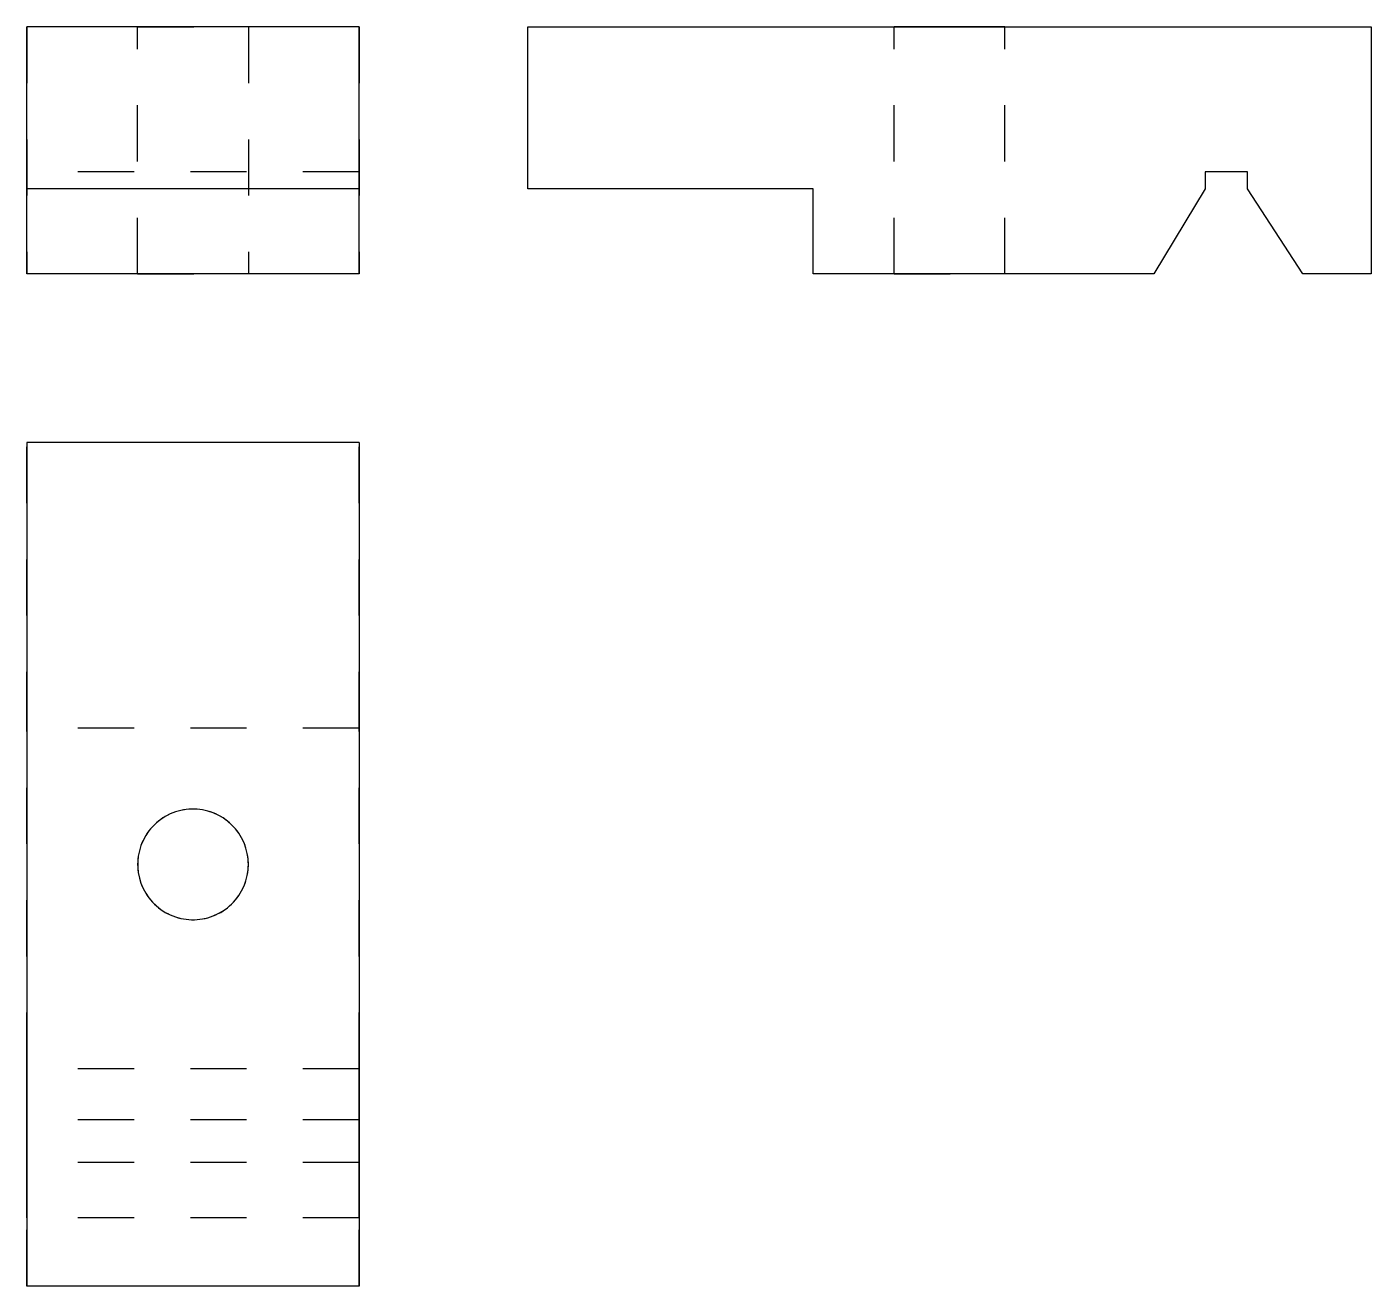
# Model space of a CAD drawing. Extents: x 0 to 2.39, y 0 to 2.24.
import ezdxf

# ---------------------------------------------------------------- set-up
doc = ezdxf.new("R2010")
doc.units = 0
doc.linetypes.add('HIDDEN', pattern=[0.075, 0.050025, -0.024975])
for name, color, linetype in [('FRONT', 7, 'CONTINUOUS'), ('FRONT_HID', 7, 'HIDDEN'), ('LEFT', 7, 'CONTINUOUS'), ('LEFT_HID', 7, 'HIDDEN'), ('TOP', 7, 'CONTINUOUS'), ('TOP_HID', 7, 'HIDDEN')]:
    doc.layers.add(name, color=color, linetype=linetype)

msp = doc.modelspace()

# ---------------------------------------------------------------- linework, layer by layer
at = {"layer": 'FRONT'}
for p, q in [((0, 1.951515), (0, 2.239394)), ((0.590909, 2.239394), (0, 2.239394)), ((0.590909, 1.951515), (0.590909, 2.239394)), ((0, 1.8), (0, 1.951515)), ((0.590909, 1.951515), (0, 1.951515)), ((0.590909, 1.8), (0.590909, 1.951515)), ((0.590909, 1.8), (0, 1.8))]:
    msp.add_line(p, q, dxfattribs=at)
at = {"layer": 'FRONT_HID', "linetype": 'HIDDEN'}
for p, q in [((0, 2.239394), (0, 1.8)), ((0.19697, 2.239394), (0, 2.239394)), ((0.19697, 2.239394), (0.393939, 2.239394)), ((0.393939, 2.239394), (0.19697, 2.239394)), ((0.19697, 1.8), (0.19697, 2.239394)), ((0.590909, 2.239394), (0.393939, 2.239394)), ((0.393939, 2.239394), (0.393939, 1.8)), ((0.590909, 2.239394), (0.590909, 1.8)), ((0, 1.951515), (0, 1.981818)), ((0, 1.981818), (0, 1.951515)), ((0.590909, 1.981818), (0, 1.981818)), ((0.590909, 1.981818), (0, 1.981818)), ((0.590909, 1.951515), (0.590909, 1.981818)), ((0.590909, 1.981818), (0.590909, 1.951515)), ((0.393939, 1.8), (0.19697, 1.8)), ((0.19697, 1.8), (0.393939, 1.8))]:
    msp.add_line(p, q, dxfattribs=at)
at = {"layer": 'LEFT'}
for p, q in [((0.890909, 1.951515), (0.890909, 2.239394)), ((0.890909, 2.239394), (1.640909, 2.239394)), ((1.640909, 2.239394), (2.390909, 2.239394)), ((2.390909, 2.239394), (2.390909, 1.8)), ((2.171212, 1.981818), (2.095455, 1.981818)), ((2.095455, 1.981818), (2.095455, 1.951515)), ((2.171212, 1.951515), (2.171212, 1.981818)), ((1.398485, 1.951515), (0.890909, 1.951515)), ((1.398485, 1.8), (1.398485, 1.951515)), ((2.095455, 1.951515), (2.004545, 1.8)), ((2.269697, 1.8), (2.171212, 1.951515)), ((2.004545, 1.8), (1.398485, 1.8)), ((2.390909, 1.8), (2.269697, 1.8))]:
    msp.add_line(p, q, dxfattribs=at)
at = {"layer": 'LEFT_HID', "linetype": 'HIDDEN'}
for p, q in [((1.640909, 2.239394), (1.542424, 2.239394)), ((1.542424, 2.239394), (1.640909, 2.239394)), ((1.542424, 1.8), (1.542424, 2.239394)), ((1.640909, 2.239394), (1.739394, 2.239394)), ((1.739394, 2.239394), (1.640909, 2.239394)), ((1.739394, 1.8), (1.739394, 2.239394)), ((1.640909, 1.8), (1.542424, 1.8)), ((1.542424, 1.8), (1.739394, 1.8)), ((1.739394, 1.8), (1.640909, 1.8))]:
    msp.add_line(p, q, dxfattribs=at)
at = {"layer": 'TOP'}
for p, q in [((0, 1.5), (0, 0.75)), ((0.590909, 1.5), (0, 1.5)), ((0.590909, 1.5), (0.590909, 0.75)), ((0.250525, 0.837639), (0.246212, 0.83529)), ((0.254949, 0.83977), (0.250525, 0.837639)), ((0.259474, 0.841677), (0.254949, 0.83977)), ((0.264088, 0.843356), (0.259474, 0.841677)), ((0.268781, 0.844804), (0.264088, 0.843356)), ((0.27354, 0.846016), (0.268781, 0.844804)), ((0.278353, 0.846989), (0.27354, 0.846016)), ((0.283209, 0.847721), (0.278353, 0.846989)), ((0.288095, 0.848209), (0.283209, 0.847721)), ((0.292999, 0.848454), (0.288095, 0.848209)), ((0.29791, 0.848454), (0.292999, 0.848454)), ((0.302814, 0.848209), (0.29791, 0.848454)), ((0.307701, 0.847721), (0.302814, 0.848209)), ((0.312556, 0.846989), (0.307701, 0.847721)), ((0.317369, 0.846016), (0.312556, 0.846989)), ((0.322128, 0.844804), (0.317369, 0.846016)), ((0.326821, 0.843356), (0.322128, 0.844804)), ((0.331435, 0.841677), (0.326821, 0.843356)), ((0.33596, 0.83977), (0.331435, 0.841677)), ((0.340384, 0.837639), (0.33596, 0.83977)), ((0.344697, 0.83529), (0.340384, 0.837639)), ((0.220011, 0.813305), (0.216949, 0.809466)), ((0.22326, 0.816987), (0.220011, 0.813305)), ((0.226689, 0.820502), (0.22326, 0.816987)), ((0.230289, 0.823842), (0.226689, 0.820502)), ((0.23405, 0.826999), (0.230289, 0.823842)), ((0.237965, 0.829964), (0.23405, 0.826999)), ((0.242022, 0.83273), (0.237965, 0.829964)), ((0.246212, 0.83529), (0.242022, 0.83273)), ((0.348887, 0.83273), (0.344697, 0.83529)), ((0.352944, 0.829964), (0.348887, 0.83273)), ((0.356859, 0.826999), (0.352944, 0.829964)), ((0.360621, 0.823842), (0.356859, 0.826999)), ((0.36422, 0.820502), (0.360621, 0.823842)), ((0.367649, 0.816987), (0.36422, 0.820502)), ((0.370898, 0.813305), (0.367649, 0.816987)), ((0.37396, 0.809466), (0.370898, 0.813305)), ((0.206723, 0.792731), (0.204703, 0.788255)), ((0.208963, 0.797101), (0.206723, 0.792731)), ((0.211418, 0.801353), (0.208963, 0.797101)), ((0.214083, 0.805478), (0.211418, 0.801353)), ((0.216949, 0.809466), (0.214083, 0.805478)), ((0.376827, 0.805478), (0.37396, 0.809466)), ((0.379491, 0.801353), (0.376827, 0.805478)), ((0.381946, 0.797101), (0.379491, 0.801353)), ((0.384186, 0.792731), (0.381946, 0.797101)), ((0.386206, 0.788255), (0.384186, 0.792731)), ((0.198922, 0.769514), (0.19807, 0.764678)), ((0.200015, 0.774302), (0.198922, 0.769514)), ((0.201345, 0.779029), (0.200015, 0.774302)), ((0.202909, 0.783684), (0.201345, 0.779029)), ((0.204703, 0.788255), (0.202909, 0.783684)), ((0.388, 0.783684), (0.386206, 0.788255)), ((0.389564, 0.779029), (0.388, 0.783684)), ((0.390894, 0.774302), (0.389564, 0.779029)), ((0.391987, 0.769514), (0.390894, 0.774302)), ((0.392839, 0.764678), (0.391987, 0.769514)), ((0, 0.75), (0, 0)), ((0.197092, 0.754909), (0.19697, 0.75)), ((0.19697, 0.75), (0.197092, 0.745091)), ((0.197459, 0.759806), (0.197092, 0.754909)), ((0.197092, 0.745091), (0.197459, 0.740194)), ((0.19807, 0.764678), (0.197459, 0.759806)), ((0.39345, 0.759806), (0.392839, 0.764678)), ((0.393817, 0.754909), (0.39345, 0.759806)), ((0.39345, 0.740194), (0.393817, 0.745091)), ((0.393939, 0.75), (0.393817, 0.754909)), ((0.393817, 0.745091), (0.393939, 0.75)), ((0.590909, 0.75), (0.590909, 0)), ((0.197459, 0.740194), (0.19807, 0.735322)), ((0.19807, 0.735322), (0.198922, 0.730486)), ((0.198922, 0.730486), (0.200015, 0.725698)), ((0.200015, 0.725698), (0.201345, 0.720971)), ((0.201345, 0.720971), (0.202909, 0.716316)), ((0.388, 0.716316), (0.389564, 0.720971)), ((0.389564, 0.720971), (0.390894, 0.725698)), ((0.390894, 0.725698), (0.391987, 0.730486)), ((0.391987, 0.730486), (0.392839, 0.735322)), ((0.392839, 0.735322), (0.39345, 0.740194)), ((0.202909, 0.716316), (0.204703, 0.711745)), ((0.204703, 0.711745), (0.206723, 0.707269)), ((0.206723, 0.707269), (0.208963, 0.702899)), ((0.208963, 0.702899), (0.211418, 0.698647)), ((0.211418, 0.698647), (0.214083, 0.694522)), ((0.214083, 0.694522), (0.216949, 0.690534)), ((0.37396, 0.690534), (0.376827, 0.694522)), ((0.376827, 0.694522), (0.379491, 0.698647)), ((0.379491, 0.698647), (0.381946, 0.702899)), ((0.381946, 0.702899), (0.384186, 0.707269)), ((0.384186, 0.707269), (0.386206, 0.711745)), ((0.386206, 0.711745), (0.388, 0.716316)), ((0.216949, 0.690534), (0.220011, 0.686695)), ((0.220011, 0.686695), (0.22326, 0.683013)), ((0.22326, 0.683013), (0.226689, 0.679498)), ((0.226689, 0.679498), (0.230289, 0.676158)), ((0.230289, 0.676158), (0.23405, 0.673001)), ((0.23405, 0.673001), (0.237965, 0.670036)), ((0.237965, 0.670036), (0.242022, 0.66727)), ((0.348887, 0.66727), (0.352944, 0.670036)), ((0.352944, 0.670036), (0.356859, 0.673001)), ((0.356859, 0.673001), (0.360621, 0.676158)), ((0.360621, 0.676158), (0.36422, 0.679498)), ((0.36422, 0.679498), (0.367649, 0.683013)), ((0.367649, 0.683013), (0.370898, 0.686695)), ((0.370898, 0.686695), (0.37396, 0.690534)), ((0.242022, 0.66727), (0.246212, 0.66471)), ((0.246212, 0.66471), (0.250525, 0.662361)), ((0.250525, 0.662361), (0.254949, 0.66023)), ((0.254949, 0.66023), (0.259474, 0.658323)), ((0.259474, 0.658323), (0.264088, 0.656644)), ((0.264088, 0.656644), (0.268781, 0.655196)), ((0.268781, 0.655196), (0.27354, 0.653984)), ((0.27354, 0.653984), (0.278353, 0.653011)), ((0.278353, 0.653011), (0.283209, 0.652279)), ((0.283209, 0.652279), (0.288095, 0.651791)), ((0.288095, 0.651791), (0.292999, 0.651546)), ((0.292999, 0.651546), (0.29791, 0.651546)), ((0.29791, 0.651546), (0.302814, 0.651791)), ((0.302814, 0.651791), (0.307701, 0.652279)), ((0.307701, 0.652279), (0.312556, 0.653011)), ((0.312556, 0.653011), (0.317369, 0.653984)), ((0.317369, 0.653984), (0.322128, 0.655196)), ((0.322128, 0.655196), (0.326821, 0.656644)), ((0.326821, 0.656644), (0.331435, 0.658323)), ((0.331435, 0.658323), (0.33596, 0.66023)), ((0.33596, 0.66023), (0.340384, 0.662361)), ((0.340384, 0.662361), (0.344697, 0.66471)), ((0.344697, 0.66471), (0.348887, 0.66727)), ((0.590909, 0), (0, 0))]:
    msp.add_line(p, q, dxfattribs=at)
at = {"layer": 'TOP_HID', "linetype": 'HIDDEN'}
for p, q in [((0, 0.992424), (0, 1.5)), ((0.590909, 0.992424), (0.590909, 1.5)), ((0, 0.386364), (0, 0.992424)), ((0.590909, 0.992424), (0, 0.992424)), ((0.590909, 0.992424), (0, 0.992424)), ((0.590909, 0.386364), (0.590909, 0.992424)), ((0.254949, 0.83977), (0.246212, 0.83529)), ((0.264088, 0.843356), (0.254949, 0.83977)), ((0.27354, 0.846016), (0.264088, 0.843356)), ((0.283209, 0.847721), (0.27354, 0.846016)), ((0.292999, 0.848454), (0.283209, 0.847721)), ((0.302814, 0.848209), (0.292999, 0.848454)), ((0.312556, 0.846989), (0.302814, 0.848209)), ((0.322128, 0.844804), (0.312556, 0.846989)), ((0.331435, 0.841677), (0.322128, 0.844804)), ((0.340384, 0.837639), (0.331435, 0.841677)), ((0.348887, 0.83273), (0.340384, 0.837639)), ((0.22326, 0.816987), (0.216949, 0.809466)), ((0.230289, 0.823842), (0.22326, 0.816987)), ((0.237965, 0.829964), (0.230289, 0.823842)), ((0.246212, 0.83529), (0.237965, 0.829964)), ((0.356859, 0.826999), (0.348887, 0.83273)), ((0.36422, 0.820502), (0.356859, 0.826999)), ((0.370898, 0.813305), (0.36422, 0.820502)), ((0.376827, 0.805478), (0.370898, 0.813305)), ((0.206723, 0.792731), (0.202909, 0.783684)), ((0.211418, 0.801353), (0.206723, 0.792731)), ((0.216949, 0.809466), (0.211418, 0.801353)), ((0.381946, 0.797101), (0.376827, 0.805478)), ((0.386206, 0.788255), (0.381946, 0.797101)), ((0.200015, 0.774302), (0.19807, 0.764678)), ((0.202909, 0.783684), (0.200015, 0.774302)), ((0.389564, 0.779029), (0.386206, 0.788255)), ((0.391987, 0.769514), (0.389564, 0.779029)), ((0.39345, 0.759806), (0.391987, 0.769514)), ((0.19807, 0.764678), (0.197092, 0.754909)), ((0.197092, 0.754909), (0.197092, 0.745091)), ((0.197092, 0.745091), (0.19807, 0.735322)), ((0.393939, 0.75), (0.39345, 0.759806)), ((0.39345, 0.740194), (0.393939, 0.75)), ((0.19807, 0.735322), (0.200015, 0.725698)), ((0.200015, 0.725698), (0.202909, 0.716316)), ((0.386206, 0.711745), (0.389564, 0.720971)), ((0.389564, 0.720971), (0.391987, 0.730486)), ((0.391987, 0.730486), (0.39345, 0.740194)), ((0.202909, 0.716316), (0.206723, 0.707269)), ((0.206723, 0.707269), (0.211418, 0.698647)), ((0.211418, 0.698647), (0.216949, 0.690534)), ((0.370898, 0.686695), (0.376827, 0.694522)), ((0.376827, 0.694522), (0.381946, 0.702899)), ((0.381946, 0.702899), (0.386206, 0.711745)), ((0.216949, 0.690534), (0.22326, 0.683013)), ((0.22326, 0.683013), (0.230289, 0.676158)), ((0.230289, 0.676158), (0.237965, 0.670036)), ((0.237965, 0.670036), (0.246212, 0.66471)), ((0.348887, 0.66727), (0.356859, 0.673001)), ((0.356859, 0.673001), (0.36422, 0.679498)), ((0.36422, 0.679498), (0.370898, 0.686695)), ((0.246212, 0.66471), (0.254949, 0.66023)), ((0.254949, 0.66023), (0.264088, 0.656644)), ((0.264088, 0.656644), (0.27354, 0.653984)), ((0.27354, 0.653984), (0.283209, 0.652279)), ((0.283209, 0.652279), (0.292999, 0.651546)), ((0.292999, 0.651546), (0.302814, 0.651791)), ((0.302814, 0.651791), (0.312556, 0.653011)), ((0.312556, 0.653011), (0.322128, 0.655196)), ((0.322128, 0.655196), (0.331435, 0.658323)), ((0.331435, 0.658323), (0.340384, 0.662361)), ((0.340384, 0.662361), (0.348887, 0.66727)), ((0, 0.295455), (0, 0.386364)), ((0.590909, 0.386364), (0, 0.386364)), ((0.590909, 0.295455), (0.590909, 0.386364)), ((0, 0.219697), (0, 0.295455)), ((0.590909, 0.295455), (0, 0.295455)), ((0.590909, 0.295455), (0, 0.295455)), ((0.590909, 0.219697), (0.590909, 0.295455)), ((0, 0.121212), (0, 0.219697)), ((0.590909, 0.219697), (0, 0.219697)), ((0.590909, 0.219697), (0, 0.219697)), ((0.590909, 0.121212), (0.590909, 0.219697)), ((0, 0), (0, 0.121212)), ((0.590909, 0.121212), (0, 0.121212)), ((0.590909, 0), (0.590909, 0.121212))]:
    msp.add_line(p, q, dxfattribs=at)

doc.saveas('drawing.dxf')
